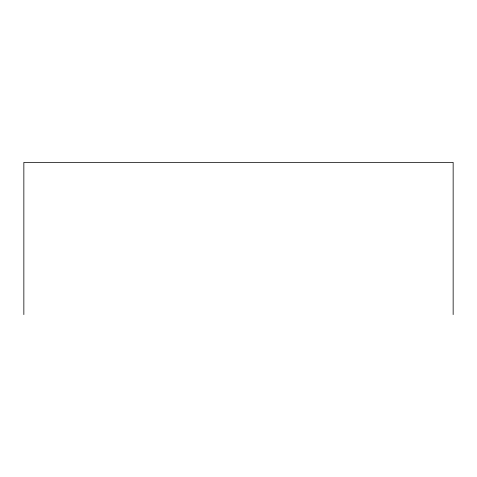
<?xml version="1.0" encoding="UTF-8"?>
<svg xmlns="http://www.w3.org/2000/svg" width="477" height="477" viewBox="0 0 477 477"><rect width="100%" height="100%" fill="white"/><g stroke="black" fill="none" stroke-linecap="round" stroke-linejoin="round"><path stroke-width="0.72" d="M453.15 314.605L453.15 162.395L23.85 162.395L23.85 314.605"/></g></svg>
